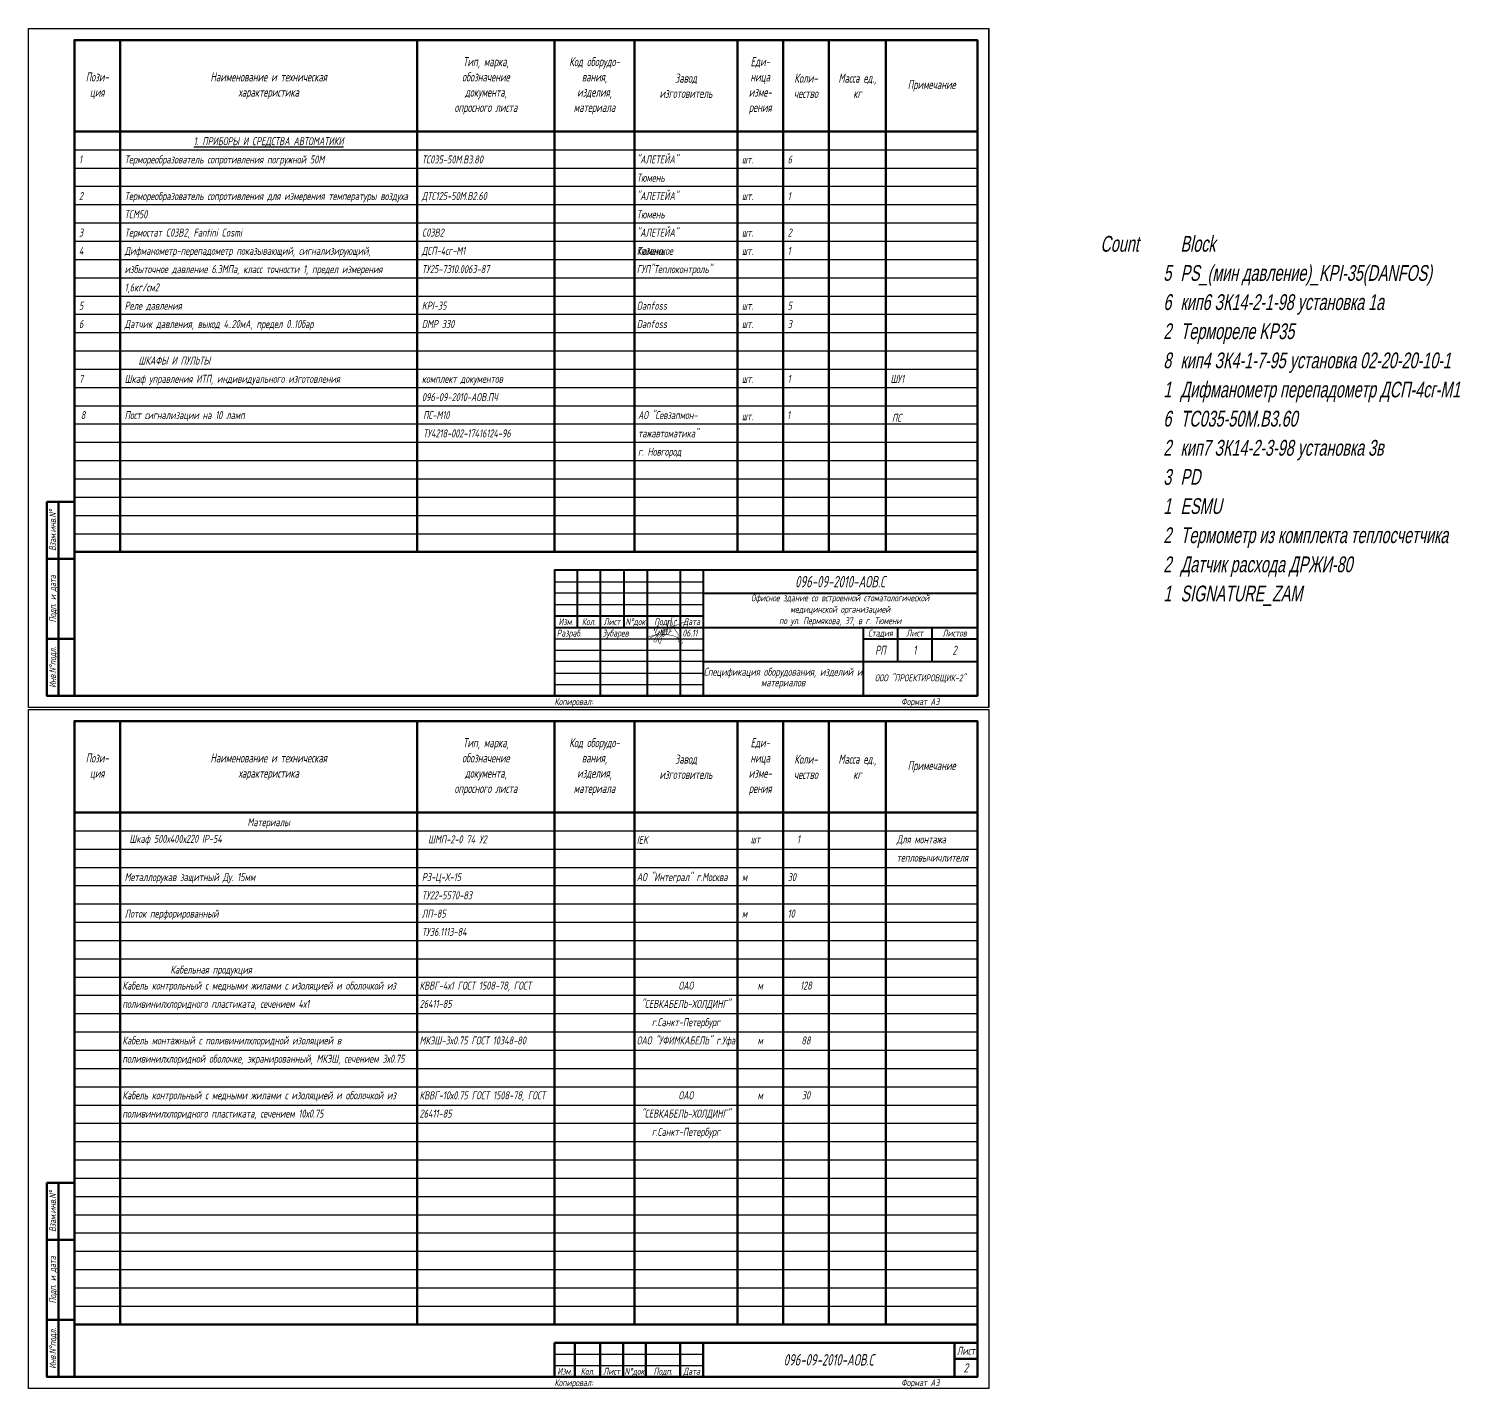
# Model space of a CAD drawing. Extents: x 37 to 1092, y -2983 to -601.
# Drawn here: x 37 to 663, y -2983 to -2388 of the extents above; entities that cross this region are included whole.
import ezdxf
from ezdxf.enums import TextEntityAlignment as Align

# ---------------------------------------------------------------- set-up
doc = ezdxf.new("R2010")
doc.units = 0
doc.layers.add('FORMAT', color=134, linetype='Continuous')
doc.layers.add('TEXT', color=4, linetype='Continuous')
doc.styles.add('R2_5', font='romant.shx', dxfattribs={"width": 0.65, "oblique": 12, "height": 2.5})
doc.styles.get("Standard").update_dxf_attribs({"font": 'romant.shx', "width": 0.65, "oblique": 12})

# ---------------------------------------------------------------- blocks, each defined once
blk = doc.blocks.new('*U46', base_point=(504.03, -1778.63))
at = {"char_height": 6.9}
for s, insert, width, attachment_point in [('\\fArial|b0|i0;Count', (506.03, -1780.63), 31, 1), ('\\fArial|b0|i0;Block', (541.03, -1780.63), 269, 1), ('\\fArial|b0|i0;5', (537.03, -1793.38), 31, 3), ('\\fArial|b0|i0;PS_(мин давление)_KPI-35(DANFOS)', (541.03, -1793.38), 269, 1), ('\\fArial|b0|i0;6', (537.03, -1806.13), 31, 3), ('\\fArial|b0|i0;кип6 ЗК14-2-1-98 установка 1а', (541.03, -1806.13), 269, 1), ('\\fArial|b0|i0;2', (537.03, -1818.88), 31, 3), ('\\fArial|b0|i0;Термореле KP35', (541.03, -1818.88), 269, 1), ('\\fArial|b0|i0;8', (537.03, -1831.63), 31, 3), ('\\fArial|b0|i0;кип4 ЗК4-1-7-95 установка 02-20-20-10-1', (541.03, -1831.63), 269, 1), ('\\fArial|b0|i0;1', (537.03, -1844.38), 31, 3), ('\\fArial|b0|i0;Дифманометр перепадометр ДСП-4сг-М1', (541.03, -1844.38), 269, 1), ('\\fArial|b0|i0;6', (537.03, -1857.13), 31, 3), ('\\fArial|b0|i0;ТС035-50М.В3.60', (541.03, -1857.13), 269, 1), ('\\fArial|b0|i0;2', (537.03, -1869.88), 31, 3), ('\\fArial|b0|i0;кип7 ЗК14-2-3-98 установка 3в', (541.03, -1869.88), 269, 1), ('\\fArial|b0|i0;3', (537.03, -1882.63), 31, 3), ('\\fArial|b0|i0;PD', (541.03, -1882.63), 269, 1), ('\\fArial|b0|i0;1', (537.03, -1895.38), 31, 3), ('\\fArial|b0|i0;ESMU', (541.03, -1895.38), 269, 1), ('\\fArial|b0|i0;2', (537.03, -1908.13), 31, 3), ('\\fArial|b0|i0;Термометр из комплекта теплосчетчика', (541.03, -1908.13), 269, 1), ('\\fArial|b0|i0;2', (537.03, -1920.88), 31, 3), ('\\fArial|b0|i0;Датчик расхода ДРЖИ-80', (541.03, -1920.88), 269, 1), ('\\fArial|b0|i0;1', (537.03, -1933.63), 31, 3), ('\\fArial|b0|i0;SIGNATURE_ZAM', (541.03, -1933.63), 269, 1)]:
    blk.add_mtext(s, dxfattribs=dict(at, insert=insert, width=width, attachment_point=attachment_point))
blk = doc.blocks.new('SIGNATURE_ZAM')
for points in [[(21.63, 1.74, 0, 0.3, 0), (21.41, 2, 0.5, 0.4, 0), (20.66, 2.56, 0.4, 0.3, 0), (19.71, 3.18, 0.3, 0.3, 0), (18.93, 3.63, 0.3, 0.3, 0), (17.95, 4.15, 0.3, 0.3, 0), (17.02, 4.52, 0.3, 0.3, 0), (16.01, 4.84, 0.3, 0.3, 0), (14.87, 5.09, 0.3, 0.3, 0), (14.18, 5.17, 0.3, 0.3, 0), (12.97, 5.35, 0.3, 0.3, 0), (12.1, 5.39, 0.3, 0.3, 0), (10.75, 5.42, 0.3, 0.3, 0), (8.45, 5.39, 0.3, 0.3, 0), (7.01, 5.3, 0.3, 0.3, 0), (5.61, 5.15, 0.3, 0.3, 0), (3.99, 4.93, 0.3, 0.3, 0), (3.1, 4.74, 0.3, 0.3, 0), (2.31, 4.53, 0.3, 0.3, 0), (1.18, 4.12, 0.3, 0.3, 0), (0.23, 3.57, 0.3, 0.3, 0), (0, 3.18, 0.3, 0.3, 0), (0.13, 2.88, 0.3, 0.3, 0), (0.47, 2.76, 0.3, 0.3, 0), (1.07, 2.83, 0.3, 0.3, 0), (1.79, 3.23, 0.3, 0.3, 0), (3.21, 4.01, 0.3, 0.3, 0), (4.43, 4.73, 0.3, 0.3, 0), (5.48, 5.38, 0.3, 0.3, 0), (6.5, 5.92, 0.3, 0.3, 0), (7.86, 6.7, 0.3, 0.3, 0), (9.42, 7.51, 0.3, 0.3, 0), (10.27, 7.91, 0.3, 0.3, 0), (11.64, 8.6, 0.3, 0.3, 0), (13.37, 9.45, 0.3, 0.3, 0), (14.97, 10.11, 0.3, 0.3, 0), (16.22, 10.61, 0.3, 0.3, 0), (17.79, 11.23, 0.3, 0.3, 0), (19.55, 11.88, 0.3, 0.3, 0), (21.06, 12.47, 0.3, 0.3, 0), (22.87, 13.11, 0.3, 0.3, 0), (24.2, 13.56, 0.3, 0.3, 0), (25.02, 13.79, 0.3, 0.3, 0), (25.7, 13.91, 0.3, 0.3, 0)], [(4.66, 7.86, 0.5, 0.6, 0), (4.4, 8.12, 0.6, 0.6, 0), (4.64, 8.66, 0.4, 0.3, 0), (5.21, 9.54, 0.3, 0.3, 0), (5.95, 10.37, 0.3, 0.4, 0), (6.39, 10.75, 0.4, 0.4, 0), (6.67, 11.05, 0.4, 0.3, 0), (6.79, 11.12, 0.4, 0.4, 0), (6.92, 11.12, 0.4, 0.4, 0), (6.95, 10.98, 0.4, 0.4, 0), (6.85, 10.68, 0.4, 0.4, 0), (6.7, 10.21, 0.4, 0.3, 0), (6.54, 9.79, 0.3, 0.3, 0), (6.32, 9.15, 0.3, 0.3, 0), (6, 8.4, 0.3, 0.3, 0), (5.75, 7.82, 0.3, 0.3, 0), (5.45, 7.26, 0.3, 0.3, 0), (5.23, 6.81, 0.3, 0.3, 0), (5.09, 6.42, 0.3, 0.3, 0), (5.07, 6.17, 0.3, 0.3, 0), (5.07, 5.92, 0.3, 0.3, 0), (5.21, 5.76, 0.3, 0.3, 0), (5.44, 5.65, 0.3, 0.3, 0), (5.89, 5.46, 0.3, 0.3, 0), (6.36, 5.25, 0.3, 0.3, 0), (6.62, 5.05, 0.3, 0.3, 0), (6.79, 4.69, 0.3, 0.3, 0), (6.81, 4.14, 0.3, 0.3, 0), (6.77, 3.65, 0.3, 0.3, 0), (6.62, 3.01, 0.3, 0.3, 0), (6.35, 2.28, 0.3, 0.3, 0), (6.07, 1.62, 0.3, 0.3, 0), (5.79, 1.2, 0.3, 0.3, 0), (5.33, 0.83, 0.3, 0.3, 0), (5.16, 0.77, 0.3, 0.3, 0), (5.02, 0.75, 0.3, 0.3, 0), (4.82, 0.75, 0.3, 0.3, 0), (4.64, 0.82, 0.3, 0.3, 0), (4.41, 1, 0.3, 0.3, 0), (4.28, 1.23, 0.3, 0.3, 0), (4.23, 1.42, 0.3, 0.3, 0), (4.27, 1.77, 0.3, 0.3, 0), (4.5, 2.24, 0.3, 0.3, 0), (4.76, 2.68, 0.3, 0.3, 0), (5.21, 3.34, 0.3, 0.3, 0), (5.68, 3.99, 0.3, 0.3, 0), (6, 4.41, 0.3, 0.3, 0), (6.32, 4.89, 0.3, 0.3, 0), (6.77, 5.47, 0.3, 0.3, 0), (7.1, 5.87, 0.3, 0.3, 0), (7.35, 6.22, 0.3, 0.3, 0), (7.58, 6.73, 0.3, 0.3, 0), (7.77, 7.25, 0.3, 0.3, 0), (7.83, 7.53, 0.3, 0.3, 0), (7.83, 7.66, 0.3, 0.3, 0), (7.74, 7.78, 0.3, 0.3, 0), (7.64, 7.8, 0.3, 0.3, 0), (7.51, 7.78, 0.3, 0.3, 0), (7.44, 7.68, 0.3, 0.3, 0), (7.44, 7.51, 0.3, 0.3, 0), (7.4, 7.18, 0.3, 0.3, 0), (7.38, 6.87, 0.3, 0.3, 0), (7.36, 6.53, 0.3, 0.3, 0), (7.33, 5.75, 0.3, 0.3, 0), (7.37, 5.41, 0.3, 0.3, 0), (7.44, 5.25, 0.3, 0.3, 0), (7.59, 5.21, 0.3, 0.3, 0), (7.74, 5.27, 0.3, 0.3, 0), (7.87, 5.4, 0.3, 0.3, 0), (8.16, 5.74, 0.3, 0.3, 0), (8.48, 6.21, 0.3, 0.3, 0), (8.73, 6.65, 0.3, 0.3, 0), (8.95, 7.14, 0.3, 0.3, 0), (9.11, 7.57, 0.3, 0.3, 0), (9.2, 7.91, 0.3, 0.3, 0), (9.23, 8.18, 0.3, 0.3, 0), (9.21, 8.38, 0.3, 0.3, 0), (9.08, 8.42, 0.3, 0.3, 0), (8.98, 8.42, 0.3, 0.3, 0), (8.91, 8.36, 0.3, 0.3, 0), (8.91, 8.24, 0.3, 0.3, 0), (8.92, 8.06, 0.3, 0.3, 0), (8.94, 7.78, 0.3, 0.3, 0), (8.98, 6.56, 0.3, 0.3, 0), (8.99, 5.78, 0.3, 0.3, 0), (9, 4.69, 0.3, 0.3, 0), (9.01, 4.06, 0.3, 0.3, 0), (8.97, 3.25, 0.3, 0.3, 0), (8.86, 2.29, 0.3, 0.3, 0), (8.77, 1.79, 0.3, 0.3, 0), (8.69, 1.36, 0.3, 0.3, 0), (8.55, 0.71, 0.3, 0.3, 0), (8.37, 0.26, 0.3, 0.3, 0), (8.28, 0.1, 0.3, 0.3, 0), (8.09, -0.01, 0.3, 0.3, 0), (7.87, 0.01, 0.3, 0.3, 0), (7.66, 0.18, 0.3, 0.3, 0), (7.38, 0.62, 0.3, 0.3, 0), (7.24, 1.14, 0.3, 0.3, 0), (7.22, 1.86, 0.3, 0.3, 0), (7.38, 2.55, 0.3, 0.3, 0), (7.89, 3.52, 0.3, 0.3, 0), (8.44, 4.36, 0.3, 0.3, 0), (8.81, 5, 0.3, 0.3, 0), (9.43, 5.87, 0.3, 0.3, 0), (9.96, 6.64, 0.3, 0.3, 0), (10.39, 7.29, 0.3, 0.3, 0), (10.49, 7.55, 0.3, 0.3, 0), (10.58, 7.8, 0.3, 0.3, 0), (10.65, 8.1, 0.3, 0.3, 0), (10.59, 7.34, 0.3, 0.3, 0), (10.48, 6.87, 0.3, 0.3, 0), (10.27, 6.38, 0.3, 0.3, 0), (10.16, 6.07, 0.3, 0.3, 0), (10.03, 5.77, 0.3, 0.3, 0), (9.9, 5.5, 0.3, 0.3, 0), (9.9, 5.29, 0.3, 0.3, 0), (10.07, 5.16, 0.3, 0.3, 0), (10.29, 5.29, 0.3, 0.3, 0), (10.42, 5.54, 0.3, 0.3, 0), (10.67, 5.99, 0.3, 0.3, 0), (10.81, 6.25, 0.3, 0.3, 0), (11.03, 6.73, 0.3, 0.3, 0), (11.19, 7.24, 0.3, 0.3, 0), (11.22, 7.91, 0.3, 0.3, 0), (11.16, 8.81, 0.3, 0.3, 0), (11.11, 9.12, 0.3, 0.3, 0), (10.88, 9.49, 0.3, 0.3, 0), (10.63, 9.63, 0.3, 0.3, 0), (10.49, 9.63, 0.3, 0.3, 0), (10.33, 9.35, 0.3, 0.3, 0), (10.07, 8.79, 0.3, 0.3, 0), (9.79, 8.02, 0.3, 0.3, 0), (9.7, 7.49, 0.3, 0.3, 0), (9.63, 6.96, 0.3, 0.3, 0), (9.58, 6.45, 0.3, 0.3, 0), (9.51, 5.73, 0.3, 0.3, 0), (9.49, 5.07, 0.3, 0.3, 0), (9.58, 4.7, 0.3, 0.3, 0), (9.84, 4.42, 0.3, 0.3, 0), (10.2, 4.33, 0.3, 0.3, 0), (10.63, 4.5, 0.3, 0.3, 0), (11.03, 4.88, 0.3, 0.3, 0), (11.4, 5.26, 0.3, 0.3, 0), (11.92, 5.96, 0.3, 0.3, 0), (12.24, 6.59, 0.3, 0.3, 0), (12.58, 7.38, 0.3, 0.3, 0), (12.87, 8.46, 0.3, 0.3, 0), (13.01, 9.54, 0.3, 0.3, 0), (13.09, 9.73, 0.3, 0.3, 0), (13.02, 10.8, 0.3, 0.3, 0), (13.02, 11.81, 0.3, 0.3, 0), (13.12, 12.93, 0.3, 0.3, 0), (13.15, 13.75, 0.3, 0.3, 0), (13.32, 14.31, 0.3, 0.3, 0), (13.71, 14.32, 0.3, 0.3, 0), (13.68, 13.74, 0.3, 0.3, 0), (13.37, 12.86, 0.3, 0.3, 0), (12.92, 12.19, 0.3, 0.3, 0), (12.67, 10.92, 0.3, 0.3, 0), (12.47, 9.68, 0.3, 0.3, 0), (12.38, 8.9, 0.3, 0.3, 0), (12.28, 7.9, 0.3, 0.3, 0), (12.21, 7.05, 0.3, 0.3, 0), (12.19, 6.23, 0.3, 0.3, 0), (12.29, 5.82, 0.3, 0.3, 0), (12.49, 5.58, 0.3, 0.3, 0), (12.7, 5.54, 0.3, 0.3, 0), (12.99, 5.65, 0.3, 0.3, 0), (13.35, 6.04, 0.3, 0.3, 0), (13.71, 6.52, 0.3, 0.3, 0), (14.11, 7.07, 0.3, 0.3, 0), (14.64, 8.08, 0.3, 0.3, 0), (15.02, 8.94, 0.3, 0.3, 0), (15.29, 9.8, 0.3, 0.3, 0), (15.52, 11.13, 0.3, 0.3, 0), (15.68, 12.11, 0.3, 0.2, 0), (15.9, 13.28, 0.2, 0, 0), (16.06, 14.19, 0, 0, 0)], [(16.36, 15.4, 0, 0.3, 0), (16.57, 16.45, 0.3, 0.4, 0), (16.7, 17.18, 0.4, 0.5, 0), (16.6, 17.53, 0.5, 0.5, 0), (16.22, 17.58, 0.5, 0.5, 0), (15.99, 17.32, 0.5, 0.3, 0), (15.72, 16.75, 0.3, 0.3, 0), (15.47, 15.94, 0.3, 0.3, 0), (15.19, 14.91, 0.3, 0.3, 0), (14.95, 13.64, 0.3, 0.3, 0), (14.75, 12.57, 0.3, 0.3, 0), (14.58, 11.4, 0.3, 0.3, 0), (14.43, 10.25, 0.3, 0.3, 0), (14.29, 9.09, 0.3, 0.3, 0), (14.25, 8.25, 0.3, 0.3, 0), (14.38, 7.54, 0.3, 0.3, 0), (14.78, 7.19, 0.3, 0.3, 0), (15.16, 7.33, 0.3, 0.2, 0), (15.53, 7.71, 0.2, 0, 0), (15.87, 8.04, 0, 0, 0)], [(18.55, 13.68, 0, 0.5, 0), (18.51, 14.26, 0.5, 0.5, 0), (18.29, 14.58, 0.5, 0.4, 0), (17.89, 14.46, 0.4, 0.3, 0), (17.47, 13.95, 0.3, 0.3, 0), (17.17, 13.15, 0.3, 0.3, 0), (16.92, 12.14, 0.3, 0.3, 0), (16.84, 11.18, 0.3, 0.3, 0), (16.89, 10.26, 0.3, 0.3, 0), (17.07, 9.5, 0.3, 0.3, 0), (17.48, 8.72, 0.3, 0.3, 0), (17.96, 7.88, 0.3, 0.3, 0), (18.46, 7.22, 0.3, 0.3, 0), (18.9, 6.66, 0.3, 0.3, 0), (19.26, 6.05, 0.3, 0.3, 0), (19.41, 5.46, 0.3, 0.3, 0), (19.43, 4.61, 0.3, 0.3, 0), (19.35, 3.71, 0.3, 0.3, 0), (19.4, 2.92, 0.3, 0.3, 0), (19.62, 2.02, 0.3, 0.3, 0), (19.71, 1.49, 0.3, 0.3, 0), (19.83, 1.18, 0.3, 0.3, 0), (20.11, 0.82, 0.3, 0.3, 0), (20.55, 0.24, 0.3, 0.3, 0), (21.1, -0.09, 0.3, 0.3, 0), (21.56, -0.09, 0.3, 0.3, 0), (21.9, 0.11, 0.3, 0.3, 0), (22.11, 0.33, 0.3, 0.3, 0), (22.31, 0.6, 0.3, 0.3, 0), (22.37, 0.82, 0.3, 0.3, 0), (22.32, 0.95, 0, 0, 0)]]:
    blk.add_lwpolyline(points, format="xyseb")

msp = doc.modelspace()

# ---------------------------------------------------------------- linework, layer by layer
at = {"layer": 'FORMAT'}
for p, q in [((457.2, -2684.82), (457.2, -2387.82)), ((57.2, -2440.82), (452.2, -2440.82)), ((57.2, -2448.82), (452.2, -2448.82)), ((57.2, -2456.82), (452.2, -2456.82)), ((57.2, -2464.82), (452.2, -2464.82)), ((57.2, -2472.82), (452.2, -2472.82)), ((57.2, -2480.82), (452.2, -2480.82)), ((57.2, -2488.82), (452.2, -2488.82)), ((57.2, -2496.82), (452.2, -2496.82)), ((57.2, -2496.82), (452.2, -2496.82)), ((57.2, -2504.82), (452.2, -2504.82)), ((57.2, -2512.82), (452.2, -2512.82)), ((57.2, -2520.82), (452.2, -2520.82)), ((57.2, -2528.82), (452.2, -2528.82)), ((57.2, -2536.82), (452.2, -2536.82)), ((57.2, -2544.82), (452.2, -2544.82)), ((57.2, -2552.82), (452.2, -2552.82)), ((57.2, -2560.82), (452.2, -2560.82)), ((57.2, -2568.82), (452.2, -2568.82)), ((57.2, -2576.82), (452.2, -2576.82)), ((57.2, -2584.82), (452.2, -2584.82)), ((57.2, -2592.82), (452.2, -2592.82)), ((57.2, -2600.82), (452.2, -2600.82)), ((57.2, -2608.82), (452.2, -2608.82)), ((57.2, -2738.82), (452.2, -2738.82)), ((57.2, -2746.82), (452.2, -2746.82)), ((57.2, -2754.82), (452.2, -2754.82)), ((57.2, -2762.82), (452.2, -2762.82)), ((57.2, -2770.82), (452.2, -2770.82)), ((57.2, -2778.82), (452.2, -2778.82)), ((57.2, -2786.82), (452.2, -2786.82)), ((57.2, -2794.82), (452.2, -2794.82)), ((57.2, -2794.82), (452.2, -2794.82)), ((57.2, -2802.82), (452.2, -2802.82)), ((57.2, -2810.82), (452.2, -2810.82)), ((57.2, -2818.82), (452.2, -2818.82)), ((57.2, -2826.82), (452.2, -2826.82)), ((57.2, -2834.82), (452.2, -2834.82)), ((57.2, -2842.82), (452.2, -2842.82)), ((57.2, -2850.82), (452.2, -2850.82)), ((57.2, -2858.82), (452.2, -2858.82)), ((57.2, -2866.82), (452.2, -2866.82)), ((57.2, -2874.82), (452.2, -2874.82)), ((57.2, -2882.82), (452.2, -2882.82)), ((57.2, -2890.82), (452.2, -2890.82)), ((57.2, -2898.82), (452.2, -2898.82)), ((57.2, -2906.82), (452.2, -2906.82)), ((57.2, -2914.82), (452.2, -2914.82)), ((57.2, -2922.82), (452.2, -2922.82)), ((57.2, -2930.82), (452.2, -2930.82)), ((57.2, -2938.82), (452.2, -2938.82)), ((57.2, -2946.82), (452.2, -2946.82)), ((267.2, -2967.82), (332.21, -2967.82)), ((267.2, -2972.82), (332.21, -2972.82))]:
    msp.add_line(p, q, dxfattribs=at)
at = {"layer": 'FORMAT', "lineweight": 50}
for p, q in [((77.2, -2392.82), (77.2, -2616.82)), ((207.2, -2392.82), (207.2, -2616.82)), ((267.2, -2392.82), (267.2, -2616.82)), ((302.2, -2392.82), (302.2, -2616.82)), ((347.2, -2392.82), (347.2, -2616.82)), ((367.2, -2392.82), (367.2, -2616.82)), ((387.2, -2392.82), (387.2, -2616.82)), ((412.2, -2392.82), (412.2, -2616.82)), ((57.2, -2432.82), (452.2, -2432.82)), ((50.2, -2594.82), (50.2, -2679.82)), ((57.2, -2616.82), (452.2, -2616.82)), ((57.2, -2619.82), (45.2, -2619.82)), ((57.2, -2654.82), (45.2, -2654.82)), ((77.2, -2690.82), (77.2, -2954.82)), ((207.2, -2690.82), (207.2, -2954.82)), ((267.2, -2690.82), (267.2, -2954.82)), ((302.2, -2690.82), (302.2, -2954.82)), ((347.2, -2690.82), (347.2, -2954.82)), ((367.2, -2690.82), (367.2, -2954.82)), ((387.2, -2690.82), (387.2, -2954.82)), ((412.2, -2690.82), (412.2, -2954.82)), ((57.2, -2730.82), (452.2, -2730.82)), ((50.2, -2892.82), (50.2, -2977.82)), ((57.2, -2917.82), (45.2, -2917.82)), ((57.2, -2952.82), (45.2, -2952.82)), ((57.2, -2954.82), (452.2, -2954.82)), ((276.18, -2977.82), (276.18, -2962.82)), ((287.2, -2977.82), (287.2, -2962.82)), ((297.2, -2977.82), (297.2, -2962.82)), ((307.2, -2977.82), (307.2, -2962.82)), ((322.2, -2977.82), (322.2, -2962.82)), ((332.21, -2977.82), (332.21, -2962.82)), ((442.2, -2962.82), (442.2, -2977.82)), ((452.2, -2969.9), (442.2, -2969.9))]:
    msp.add_line(p, q, dxfattribs=at)
at = {"layer": 'FORMAT', "lineweight": -3}
for p, q in [((267.2, -2629.82), (332.2, -2629.82)), ((332.2, -2634.82), (267.2, -2634.82)), ((267.2, -2639.82), (332.2, -2639.82)), ((267.2, -2654.82), (332.2, -2654.82)), ((267.2, -2659.82), (332.2, -2659.82)), ((332.2, -2664.82), (267.2, -2664.82)), ((267.2, -2669.82), (332.2, -2669.82)), ((267.2, -2674.82), (332.2, -2674.82))]:
    msp.add_line(p, q, dxfattribs=at)
at = {"layer": 'FORMAT', "lineweight": 40}
for p, q in [((277.2, -2624.82), (277.2, -2649.82)), ((287.2, -2624.82), (287.2, -2679.82)), ((297.51, -2624.82), (297.51, -2649.82)), ((307.7, -2624.82), (307.7, -2679.82)), ((322.2, -2624.82), (322.2, -2679.82)), ((332.2, -2624.82), (332.2, -2679.82)), ((332.2, -2634.82), (452.2, -2634.82)), ((267.2, -2644.82), (332.2, -2644.82)), ((267.2, -2649.82), (452.2, -2649.82)), ((402.28, -2649.82), (402.28, -2679.82)), ((402.28, -2654.82), (452.2, -2654.82)), ((417.28, -2649.82), (417.28, -2664.82)), ((432.28, -2649.82), (432.28, -2664.82)), ((332.2, -2664.82), (452.2, -2664.82))]:
    msp.add_line(p, q, dxfattribs=at)
at = {"layer": 'FORMAT'}
for points in [[(37.2, -2387.82), (457.2, -2387.82), (457.2, -2684.82), (37.2, -2684.82)], [(37.2, -2685.82), (457.2, -2685.82), (457.2, -2982.82), (37.2, -2982.82)]]:
    msp.add_lwpolyline(points, close=True, dxfattribs=at)
at = {"layer": 'FORMAT', "lineweight": 50}
for points in [[(57.2, -2679.82), (57.2, -2392.82), (452.2, -2392.82), (452.2, -2679.82)], [(45.2, -2594.82), (57.2, -2594.82), (57.2, -2679.82), (45.2, -2679.82)], [(57.2, -2977.82), (57.2, -2690.82), (452.2, -2690.82), (452.2, -2977.82)], [(45.2, -2892.82), (57.2, -2892.82), (57.2, -2977.82), (45.2, -2977.82)], [(267.2, -2962.82), (452.2, -2962.82), (452.2, -2977.82), (267.2, -2977.82)]]:
    msp.add_lwpolyline(points, close=True, dxfattribs=at)
at = {"layer": 'FORMAT', "lineweight": 40}
msp.add_lwpolyline([(267.2, -2679.82), (452.2, -2679.82), (452.2, -2624.82), (267.2, -2624.82)], close=True, dxfattribs=at)

# ---------------------------------------------------------------- block references
msp.add_blockref('*U46', (504.03, -2476.54))
at = {"layer": 'FORMAT', "xscale": 0.7, "yscale": 0.7, "zscale": 0.7}
msp.add_blockref('SIGNATURE_ZAM', (307.7, -2656.82), dxfattribs=at)

# ---------------------------------------------------------------- texts
at = {"char_height": 3.5, "line_spacing_factor": 1.371429}
for s, insert, width, attachment_point in [('Кабель контрольный с медными жилами с изоляцией и оболочкой из поливинилхлоридного пластиката, сечением 4х1', (78.2, -2804.82), 128, 1), ('КВВГ-4х1 ГОСТ 1508-78, ГОСТ 26411-85', (208.2, -2804.82), 58, 1), ('ОАО "СЕВКАБЕЛЬ-ХОЛДИНГ" г.Санкт-Петербург', (324.7, -2804.82), 43, 2), ('128', (377.2, -2804.82), 18, 2), ('м', (357.2, -2804.82), 18, 2), ('Кабель монтажный с поливинилхлоридной изоляцией в поливинилхлоридной оболочке, экранированный, МКЭШ, сечением 3х0.75', (78.2, -2828.82), 128, 1), ('МКЭШ-3х0.75 ГОСТ 10348-80', (208.2, -2828.82), 58, 1), ('ОАО "УФИМКАБЕЛЬ" г.Уфа', (324.7, -2828.82), 43, 2), ('м', (357.2, -2828.82), 18, 2), ('88', (377.2, -2828.82), 18, 2), ('Кабель контрольный с медными жилами с изоляцией и оболочкой из поливинилхлоридного пластиката, сечением 10х0.75', (78.2, -2852.82), 128, 1), ('КВВГ-10х0.75 ГОСТ 1508-78, ГОСТ 26411-85', (208.2, -2852.82), 58, 1), ('ОАО "СЕВКАБЕЛЬ-ХОЛДИНГ" г.Санкт-Петербург', (324.7, -2852.82), 43, 2), ('м', (357.2, -2852.82), 18, 2), ('30', (377.2, -2852.82), 18, 2)]:
    msp.add_mtext(s, dxfattribs=dict(at, insert=insert, width=width, attachment_point=attachment_point))
at = {"layer": 'FORMAT', "style": 'R2_5', "oblique": 12, "width": 0.65}
for s, p in [('Изм.', (272.2, -2648.82)), ('Кол.', (282.2, -2648.82)), ('Лист', (292.35, -2648.82)), ('N%%dдок', (302.6, -2648.82)), ('Подп.', (314.95, -2648.82)), ('Дата', (327.2, -2648.82)), ('Изм.', (271.69, -2976.82)), ('Кол.', (281.69, -2976.82)), ('Лист', (292.2, -2976.82)), ('N%%dдок', (302.2, -2976.82)), ('Подп.', (314.7, -2976.82)), ('Дата', (327.2, -2976.82))]:
    msp.add_text(s, height=3, dxfattribs=at).set_placement(p, align=Align.CENTER)
msp.add_text('Разраб.', height=3, dxfattribs=at).set_placement((268.2, -2653.82))
for s, height, p in [('Стадия', 3, (409.78, -2652.32)), ('Лист', 3, (424.78, -2652.32)), ('Листов', 3, (442.24, -2652.32)), ('РП', 4, (409.78, -2659.82)), ('Формат А3', 3, (427.24, -2682.32)), ('Лист', 3.5, (447.2, -2966.36)), ('Формат А3', 3, (427.24, -2980.32))]:
    msp.add_text(s, height=height, dxfattribs=at).set_placement(p, align=Align.MIDDLE_CENTER)
for p in [(267.2, -2682.32), (267.2, -2980.32)]:
    msp.add_text('Копировал:', height=3, dxfattribs=at).set_placement(p, align=Align.MIDDLE_LEFT)
at = {"layer": 'FORMAT', "char_height": 4, "attachment_point": 5, "style": 'R2_5'}
for s, insert, width in [('Тип, марка,\\Pобозначение\\Pдокумента,\\Pопросного листа', (237.2, -2412.82), 60), ('Код оборудо-\\Pвания,\\Pизделия,\\Pматериала', (284.7, -2412.82), 35), ('Еди-\\Pница\\Pизме-\\Pрения', (357.2, -2412.82), 20), ('Пози-\\Pция', (67.2, -2412.82), 20), ('Наименование и техническая\\Pхарактеристика', (142.2, -2412.82), 130), ('Завод\\Pизготовитель', (324.7, -2412.82), 45), ('Коли-\\Pчество', (377.2, -2412.82), 20), ('Масса ед.,\\Pкг', (399.7, -2412.82), 25), ('Примечание', (432.2, -2412.82), 40), ('Тип, марка,\\Pобозначение\\Pдокумента,\\Pопросного листа', (237.2, -2710.82), 60), ('Код оборудо-\\Pвания,\\Pизделия,\\Pматериала', (284.7, -2710.82), 35), ('Еди-\\Pница\\Pизме-\\Pрения', (357.2, -2710.82), 20), ('Пози-\\Pция', (67.2, -2710.82), 20), ('Наименование и техническая\\Pхарактеристика', (142.2, -2710.82), 130), ('Завод\\Pизготовитель', (324.7, -2710.82), 45), ('Коли-\\Pчество', (377.2, -2710.82), 20), ('Масса ед.,\\Pкг', (399.7, -2710.82), 25), ('Примечание', (432.2, -2710.82), 40)]:
    msp.add_mtext(s, dxfattribs=dict(at, insert=insert, width=width))
at = {"layer": 'FORMAT', "insert": (427.24, -2672.32), "char_height": 3, "width": 48.2605, "attachment_point": 5, "line_spacing_factor": 0.8, "style": 'R2_5'}
msp.add_mtext('ООО "ПРОЕКТИРОВЩИК-2"', dxfattribs=at)
at = {"layer": 'TEXT', "style": 'R2_5'}
for s, height, oblique, width, p in [('ШКАФЫ И ПУЛЬТЫ', 3.5, 15, 0.7, (85.2, -2534.82)), ('АО "Севзапмон-', 3.5, 12, 0.7, (303.76, -2558.68)), ('Пост сигнализации на 10 ламп', 3.5, 12, 0.7, (79.2, -2558.68)), ('ПС-М10', 3.5, 12, 0.7, (209.76, -2558.68)), ('шт.', 3.5, 12, 0.7, (349.2, -2559.18)), ('ПС', 3.5, 15, 0.7, (414.76, -2559.87)), ('ТУ4218-002-17416124-96', 3.5, 12, 0.7, (209.76, -2566.68)), ('тажавтоматика"', 3.5, 12, 0.7, (303.76, -2566.68)), ('г. Новгород', 3.5, 12, 0.7, (303.76, -2574.68)), ('Зубарев', 3, 12, 0.65, (288.2, -2653.82)), ('06.11', 3, 12, 0.65, (323.2, -2653.82)), ('Шкаф 500х400х220 IP-54', 3.5, 12, 0.6, (81.3, -2744.1)), ('ШМП-2-0 74 У2', 3.5, 12, 0.6, (211.91, -2744.32)), ('шт', 3.5, 12, 0.6, (353.04, -2744.32)), ('1', 3.5, 12, 0.6, (373.27, -2744.32)), ('Для монтажа', 3.5, 12, 0.6, (416.91, -2744.32)), ('тепловычичлителя', 3.5, 12, 0.6, (416.91, -2752.32))]:
    msp.add_text(s, height=height, dxfattribs=dict(at, oblique=oblique, width=width)).set_placement(p)
at = {"layer": 'TEXT', "style": 'R2_5', "oblique": 12, "width": 0.7}
for s, p in [('8', (60.99, -2558.68)), ('1', (369.61, -2558.68))]:
    msp.add_text(s, height=3.5, dxfattribs=at).set_placement(p, align=Align.CENTER)
at = {"layer": 'TEXT', "style": 'R2_5', "oblique": 12, "width": 0.65}
for s, p in [('Взам.инв.N%%d', (47.7, -2607.32)), ('Подп. и дата', (47.7, -2637.32)), ('Инв.N%%dподл.', (47.7, -2667.32)), ('Взам.инв.N%%d', (47.7, -2905.32)), ('Подп. и дата', (47.7, -2935.32)), ('Инв.N%%dподл.', (47.7, -2965.32))]:
    msp.add_text(s, height=3, rotation=90, dxfattribs=at).set_placement(p, align=Align.MIDDLE_CENTER)
at = {"layer": 'TEXT', "style": 'R2_5', "oblique": 12}
for s, width, p in [('1', 0.65, (424.78, -2659.82)), ('2', 0.65, (442.24, -2659.82)), ('2', 0.75, (447.2, -2973.86))]:
    msp.add_text(s, height=4, dxfattribs=dict(at, width=width)).set_placement(p, align=Align.MIDDLE_CENTER)
at = {"layer": 'TEXT', "char_height": 3.5, "style": 'R2_5'}
for s, insert, width, attachment_point, line_spacing_factor in [('\\L1. ПРИБОРЫ И СРЕДСТВА АВТОМАТИКИ', (142.2, -2435.32), 130, 2, 1.37), ('"АЛЕТЕЙА"\\PТюмень', (303.2, -2443.32), 43, 1, 1.37), ('1', (59.2, -2443.32), 17, 1, 1.37), ('Термореобразователь сопротивления погружной 50М', (79.2, -2443.32), 125, 1, 1.37), ('ТС035-50М.В3.80', (209.2, -2443.32), 57, 1, 1.37), ('шт.', (349.2, -2443.32), 17, 1, 1.37), ('6', (369.2, -2443.32), 17, 1, 1.37), ('2', (59.2, -2459.32), 17, 1, 1.37), ('Термореобразователь сопротивления для измерения температуры воздуха ТСМ50', (79.2, -2459.32), 125, 1, 1.37), ('ДТС125-50М.В2.60', (209.2, -2459.32), 57, 1, 1.37), ('"АЛЕТЕЙА"\\PТюмень', (303.2, -2459.32), 43, 1, 1.37), ('шт.', (349.2, -2459.32), 17, 1, 1.37), ('1', (369.2, -2459.32), 17, 1, 1.37), ('3', (59.2, -2475.32), 17, 1, 1.37), ('Термостат C03B2, Fantini Cosmi', (79.2, -2475.32), 125, 1, 1.37), ('C03B2', (209.2, -2475.32), 57, 1, 1.37), ('"АЛЕТЕЙА"\\PТюмень', (303.2, -2475.32), 43, 1, 1.37), ('шт.', (349.2, -2475.32), 17, 1, 1.37), ('2', (369.2, -2475.32), 17, 1, 1.37), ('4', (59.2, -2483.32), 17, 1, 1.37), ('Дифманометр-перепадометр показывающий, сигнализирующий, избыточное давление 6.3МПа, класс точности 1, предел измерения 1,6кг/см2', (79.2, -2483.32), 125, 1, 1.37), ('ДСП-4сг-М1\\PТУ25-7310.0063-87', (209.2, -2483.32), 57, 1, 1.37), ('Казанское ГУП"Теплоконтроль"', (303.2, -2483.32), 43, 1, 1.37), ('шт.', (349.2, -2483.32), 17, 1, 1.37), ('1', (369.2, -2483.32), 17, 1, 1.37), ('5', (59.2, -2507.32), 17, 1, 1.37), ('Реле давления', (79.2, -2507.32), 125, 1, 1.37), ('KPI-35', (209.2, -2507.32), 57, 1, 1.37), ('Danfoss', (303.2, -2507.32), 43, 1, 1.37), ('шт.', (349.2, -2507.32), 17, 1, 1.37), ('5', (369.2, -2507.32), 17, 1, 1.37), ('6', (59.2, -2515.32), 17, 1, 1.37), ('Датчик давления, выход 4..20мА, предел 0..10бар', (79.2, -2515.32), 125, 1, 1.37), ('DMP 330', (209.2, -2515.32), 57, 1, 1.37), ('Danfoss', (303.2, -2515.32), 43, 1, 1.37), ('шт.', (349.2, -2515.32), 17, 1, 1.37), ('3', (369.2, -2515.32), 17, 1, 1.37), ('7', (59.2, -2539.32), 17, 1, 1.37), ('Шкаф управления ИТП, индивидуального изготовления', (79.2, -2539.32), 125, 1, 1.37), ('комплект документов\\P096-09-2010-АОВ.ПЧ', (209.2, -2539.32), 57, 1, 1.37), ('шт.', (349.2, -2539.32), 17, 1, 1.37), ('1', (369.2, -2539.32), 17, 1, 1.37), ('ШУ1', (414.2, -2539.32), 17, 1, 1.37), ('Спецификация оборудования, изделий и материалов', (367.2, -2672.07), 70, 5, 0.8), ('Материалы', (142.2, -2733.32), 130, 2, 1.37), ('IEK', (303.2, -2741.06), 43, 1, 1.37), ('Металлорукав защитный Ду. 15мм', (79.2, -2757.32), 125, 1, 1.37), ('РЗ-Ц-Х-15\\PТУ22-5570-83', (209.2, -2757.32), 57, 1, 1.37), ('АО "Интеграл" г.Москва', (303.2, -2757.32), 43.2929, 1, 1.37), ('м', (349.2, -2757.32), 17, 1, 1.37), ('30', (369.2, -2757.32), 17, 1, 1.37), ('Лоток перфорированный', (79.2, -2773.32), 125, 1, 1.37), ('ЛП-85\\PТУ36.1113-84', (209.2, -2773.32), 57, 1, 1.37), ('10', (369.2, -2773.32), 17, 1, 1.37), ('м', (349.2, -2773.32), 17, 1, 1.37), ('Кабельная продукция', (99.2, -2797.82), 125, 1, 1.37)]:
    msp.add_mtext(s, dxfattribs=dict(at, insert=insert, width=width, attachment_point=attachment_point, line_spacing_factor=line_spacing_factor))
at = {"layer": 'TEXT', "attachment_point": 5, "style": 'R2_5'}
for s, insert, char_height, width in [('096-09-2010-АОВ.С', (392.2, -2629.82), 5, 119.8), ('Офисное здание со встроенной стоматологической\\Pмедицинской организацией \\Pпо ул. Пермякова, 37, в г. Тюмени', (392.2, -2642.32), 3, 119.8), ('096-09-2010-АОВ.С', (387.2, -2970.32), 5, 46.9647)]:
    msp.add_mtext(s, dxfattribs=dict(at, insert=insert, char_height=char_height, width=width))

doc.saveas('drawing.dxf')
